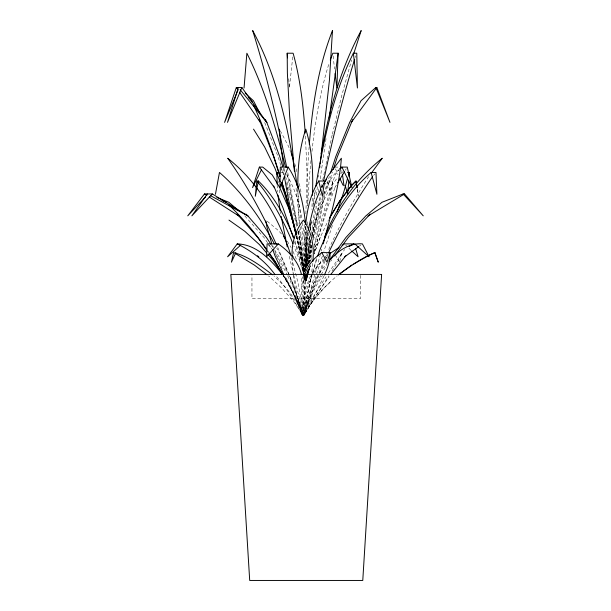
<?xml version="1.0" encoding="UTF-8"?>
<svg xmlns="http://www.w3.org/2000/svg" width="611" height="611" viewBox="0 0 611 611"><rect width="100%" height="100%" fill="white"/><g stroke="black" fill="none" stroke-linecap="round" stroke-linejoin="round"><path stroke-width="0.46" stroke-dasharray="3.06 2.29" d="M297.878 190.747L299.146 224.565M294.525 241.819L298.558 254.718L305.217 280.831L305.256 276.103L305.935 280.831L310.312 265.594L305.935 280.831L298.802 258.369L293.937 246.149M305.301 270.429L305.447 249.235L304.499 224.565M307.409 224.879L307.455 220.136M306.004 276.119L305.935 280.831L309.678 267.389M292.119 257.048L293.02 273.239M305.66 226.841L305.851 267.641M305.867 213.873L306.837 179.909L309.09 147.22M276.768 276.768L282.374 283.535L293.059 298.863L302.552 315.245L302.88 295.419L301.131 276.875M306.844 275.271L306.745 280.831L305.5 275.271L305.217 280.831L299.253 249.235M306.997 266.938L306.936 243.583L305.805 226.689M307.341 230.347L306.332 266.686M306.63 229.621L306.111 267.626L307.921 253.061L310.755 239.802M305.775 275.813L303.575 315.245L293.417 301.154L281.61 287.972L268.527 275.874M306.073 276.119L305.935 280.831L304.255 273.659M312.328 198.163L311.877 209.42M303.438 274.171L303.575 315.245L312.763 301.154L324.006 287.972L330.314 282.16M303.476 273.239L304.851 251.931L308.12 231.134M305.874 267.862L306.554 254.718L308.975 233.891M312.679 263.387L311.641 273.239M309.586 236.549L307.18 265.754L309.67 236.51M310.411 230.164L311.182 220.838M310.052 230.897L311.037 222.205M332.743 181.001L331.208 196.253L327.359 181.001L332.743 181.001L328.939 199.27L313.787 253.153M305.24 275.813L303.575 315.245C312.267 300.192 323.708 286.895 337.135 275.874M310.984 160.571L308.99 181.711L307.631 205.938L307.417 181.711L305.431 135.848M307.173 271.567L306.302 280.831L310.228 265.648M307.7 266.014L310.808 241.819M292.738 56.93L289.4 87.999L288.705 78.063M324.059 194.474L322.089 208.55L313.825 248.799M311.977 151.436C315.123 121.849 319.996 92.353 328.886 63.903M309.945 235.762L306.447 266.648M305.439 226.269L304.347 248.799L305.301 270.543M294.059 295.419L302.552 315.245L304.454 298.863L306.119 291.875L308.586 283.535L312.962 274.331M305.34 276.103L304.782 280.831L304.263 276.103M316.406 195.1L317.514 185.629M306.501 276.119L305.935 280.831L304.774 275.286L305.935 280.831L308.975 268.282M307.959 263.876L310.884 239.375M311.557 233.723L315.077 206.465M318.507 177.098L318.743 175.227M310.266 229.621L311.175 222.351M312.947 206.465L314.963 190.96M313.504 204.074L315.505 189.196M306.577 276.119L305.935 280.831L305.049 275.286M308.227 263.853L311.152 242.162M312.045 235.563L317.071 201.286M318.362 191.984L318.881 188.264M326.037 138.651L320.042 179.871M311.518 274.148L309.281 286.971L301.926 315.245L295.067 286.971L293.127 274.148M306.943 274.24L305.935 280.831L305.24 276.119M307.089 273.293L307.379 271.414M308.532 263.876L311.557 244.087M312.565 237.496L320.324 193.695M308.28 231.798L306.386 248.799L305.905 267.74M307.44 271.582L305.935 280.831L305.126 275.286M308.792 263.249L311.641 245.668M312.992 237.343L320.813 195.703M311.885 235.655L318.782 207.855L322.883 196.788M321.462 187.317L322.432 181.841M307.944 269.825L305.935 280.831L305.431 276.119M309.113 263.41L311.457 250.571M313.038 238.313L322.936 197.452M296.282 235.762L299.482 249.235L305.217 280.831L306.241 275.286M308.28 264.196L311.679 245.706M322.211 188.264L322.913 184.545M304.095 273.423L305.217 280.831L306.348 275.286M308.769 263.272L311.564 249.403M313.428 240.161L324.953 194.894L332.384 172.073M310.006 227.59L311.465 220.403M332.124 135.13L323.723 175.426M322.761 179.909L323.532 176.319M311.35 258.369L310.709 261.118M311.763 254.718L309.93 262.073M311.862 235.327C316.59 214.996 324.472 195.253 336.89 178.359M332.353 134.214L341.923 94.965L351.608 59.947M305.217 280.831L308.135 269.222M304.179 275.874L301.559 287.972L301.307 295.151L303.575 315.245L328.855 275.874M339.762 261.401L341.748 252.618L337.99 261.065L331.819 271.391M320.454 254.054L303.575 315.245L296.052 301.154L291.638 295.151L286.192 287.972L273.927 275.874M321.233 251.029L321.745 249.227M312.336 273.988L309.731 283.122L303.575 315.245L290.034 286.971L285.795 276.875M312.595 273.079L317.178 257.827M313.993 247.012L324.96 207.855L335.103 174.906L338.99 169.934M316.506 258.598L309.708 282.534L303.575 315.245L290.301 287.391L283.221 275.523L290.301 287.391M313.825 252.144L327.527 207.855L335.599 185.988M332.369 225.474L323.876 251.297M347.567 178.359L348.362 175.831M322.364 256.04L303.575 315.245L293.417 287.391L287.498 275.523M323.845 194.023L329.382 176.571M355.289 57.495L355.885 55.784M320.286 237.358L314.023 254.023L320.195 237.358L328.603 219.739M323.853 194.321C327.473 185.263 331.307 175.54 339.311 169.499M324.288 260.011L314.909 282.534L303.575 315.245L292.302 282.534L277.493 246.867M324.632 259.148L327.068 253.145M311.434 296.259L303.575 315.245L292.776 283.122L279.54 253.061L276.752 248.089M283.344 275.385L294.38 295.419L302.552 315.245L314.176 287.391L320.752 275.523M323.998 275.874L314.802 295.151L303.575 315.245L294.296 287.391L288.797 275.523M325.121 260.996L315.391 283.122L303.575 315.245L293.883 275.813M325.48 260.156L328 254.252M310.564 275.874L305.63 287.972L304.217 295.151L303.499 301.75L303.575 315.245L298 282.534L291.409 257.689M284.237 276.768L289.064 283.535L296.908 298.863L302.552 315.245L315.314 287.391L322.333 275.523M328.764 249.403C340.037 224.084 353.67 199.98 368.609 176.678M321.523 187.944L323.074 184.873M313.382 273.522L315.475 269.466L323.242 258.972M321.21 274.698L326.717 264.83M302.552 315.245L311.87 298.863L326.083 276.768M317.308 276.768L313.137 284.138L307.608 298.863L304.087 315.245L313.687 298.863L329.1 276.768M334.813 187.737L336.73 184.56M345.345 170.27L346.3 168.682M319.584 273.117L321.86 269.466L327.71 262.516M328.374 273.117L344.657 249.487M312.038 273.636L318.102 265.021L325.189 258.69M321.424 186.974L322.952 184.675M324.304 185.133L327.359 181.001M330.658 261.332L331.788 259.797M373.642 175.403L374.81 173.929M340.739 173.768L341.847 172.455M325.907 258.094L327.87 256.574M359.337 246.141L360.88 245.019M325.686 256.322L328.038 254.772M334.706 167.093L339.349 167.093M280.632 172.455L285.314 172.455M267.236 221.243L278.647 230.775L282.274 234.838M268.45 245.118L271.872 248.181M351.157 250.418L348.087 247.455M345.681 245.057L347.491 246.859M244.835 215.958L263.937 237.419L267.671 242.85M287.239 241.139L291.126 247.631M267.091 250.602L268.206 252.137M267.381 250.602L268.473 252.137M268.206 243.629L271.941 249.059M275.576 254.436L280.228 261.332L287.078 274.698M271.528 245.179L273.568 248.287M274.591 249.838L281.961 261.332L287.613 273.056M339.556 262.188L335.836 255.849M286.643 174.67C294.815 188.188 299.482 203.578 301.872 219.12M280.273 130.731L288.43 146.182L290.981 152.666M284.787 276.768L304.729 315.245L305.363 299.558L304.996 291.875L303.965 283.535L302.216 276.768M281.083 168.659L284.153 174.906M335.454 168.827L338.043 174.685M274.904 251.449L282.091 268.687M293.005 251.449L296.64 259.851M264.685 122.567L278.104 156.767L280.831 165.772M272.636 245.439L273.285 247.157M294.907 240.841L300.658 258.369L304.041 272.766M294.739 163.542L297.129 172.745M281.098 166.673L283.557 174.769M287.208 187.042L289.538 194.894L296.824 227.422M283.237 168.468L284.543 172.966M285.589 176.571L290.76 194.894L297.213 225.619M293.647 274.904L289.041 255.146M287.246 174.356L297.649 225.986M296.999 235.655L301.261 254.718L303.957 272.498M304.66 271.567L296.396 235.655M297.817 231.928L304.454 271.59M296.427 235.762L304.003 271.59L296.618 236.434M287.804 172.73L297.511 225.91M298.321 231.027L304.584 271.59M286.49 182.704L288.201 191.633M299.367 183.598L301.07 192.526M280.365 211.857L280.716 213.674M302.56 222.755L305.683 253.061L305.912 268.481M288.705 194.405L289.362 198.163M341.809 170.507L342.229 173.012M283.985 168.185L284.894 173.661M357.198 188.723L358.237 195.314M279.311 189.784L280.021 194.275M357.366 189.67L358.39 196.253M298.344 230.897L304.652 272.353L298.458 230.347M277.959 180.741L278.204 182.582M297.32 188.471L301.086 220.357M299.734 223.259L295.869 186.401M300.154 226.895L304.828 270.459M301.712 225.91L305.164 270.467M333.125 55.998L334.568 68.974M304.156 275.156L299.421 228.3M305.584 276.119L305.935 280.831L306.332 276.119L305.935 280.831L305.645 276.157M277.142 184.95L277.562 191.724M305.905 276.119L305.935 280.831L305.928 276.157M360.521 275.355L360.521 298.657L251.953 298.657L251.953 275.355"/><path stroke-width="0.92" d="M297.893 188.066C297.526 168.185 299.459 148.083 305.79 129.142C312.45 150.52 313.298 173.142 312.427 195.344M292.134 256.116C291.493 243.231 295.472 230.294 303.369 220.082C312.061 231.997 314.382 247.218 312.817 261.615M330.284 60.069L332.812 53.218L338.135 53.218L336.882 87.999L335.111 73.541M304.545 275.019C307.524 265.8 313.84 258.01 321.806 252.618L330.108 252.618C330.261 260.477 327.717 267.992 324.365 275.019M348.843 180.741L347.644 194.275L345.146 185.293M349.164 176.136L349.416 172.455L347.522 172.455M309.311 144.433C312.397 105.756 318.27 66.866 332.483 30.55L329.421 80.347L320.149 164M244.049 87.999L246.875 53.218C264.807 89.153 276.134 128.05 285.429 167.009M305.645 224.443C307.257 209.374 310.472 193.954 318.743 181.001L324.571 181.001L322.409 196.253L318.743 181.001M319.675 167.742L319.912 165.871M315.879 186.401L316.529 181.711C324.464 137.903 333.339 93.353 353.372 53.218L356.786 53.218L357.427 87.999L353.372 53.218M338.135 53.218L329.268 117.839M308.28 230.225C311.159 216.347 314.344 202.218 320.744 189.471M215.439 194.275L219.464 172.455C242.262 192.312 260.248 217.348 274.423 243.949M321.149 153.735C328.878 111.164 340.464 68.776 361.193 30.55L353.815 53.432M258.384 181.001L255.276 196.253L256.796 181.001L258.384 181.001C274.767 196.757 285.574 217.333 294.021 238.191M323.631 180.795C332.315 139.858 342.198 99.142 354.693 59.214M323.272 243.827C330.574 215.607 339.22 187.447 341.373 158.234L328 175.869L323.463 184.11M330.108 252.618L327.03 262.188L321.806 252.618M317.72 256.04L318.652 253.061C330.345 223.068 346.384 193.664 371.129 172.455L375.979 172.455L376.903 194.275L371.129 172.455M348.621 174.983L349.416 172.455M330.536 172.966L335.706 156.767L349.629 122.567L361.017 100.762L375.849 87.48L376.85 87.48L389.971 122.376L375.849 87.48M337.203 211.857L343.871 191.724L347.567 178.359M238.351 87.48L227.498 122.376L241.864 87.48L236.335 87.48L224.604 122.376L238.053 89.886M333.262 169.369L337.341 156.767L352.715 119.596M288.201 167.093L279.945 187.623L280.312 167.093L288.201 167.093C299.13 183.873 303.461 203.44 305.393 223.091M293.486 223.091L288.552 207.855L279.807 187.737L272.239 174.906L262.73 167.093L259.354 167.093L252.58 187.623L261.5 169.667M324.724 236.709C336.783 206.151 356.572 178.779 382.257 158.234L371.541 172.86M235.854 252.618L231.432 262.188L233.593 252.618C247.99 256.032 260.721 265.976 272.498 274.79M328.481 253.061C341.159 226.574 355.602 200.912 372.473 176.885M337.684 182.972L344.39 171.859M329.405 218.074L339.838 200.767L351.363 185.683L356.014 181.001L357.084 187.867L355.969 181.001L351.424 185.683L339.937 200.767L329.505 218.074M324.999 181.62L326.534 179.329M330.666 274.576L345.811 255.749M329.23 260.569L345.971 237.419L365.79 215.958L382.005 202.279L403.13 193.947L404.551 193.947L423.24 215.836L403.13 193.947M351.195 122.567L376.85 87.48M207.335 193.947L191.877 215.836L212.33 193.947L247.944 215.958L266.419 237.419L271.017 244.4M334.622 255.971L348.293 237.419L370.182 214.094M340.098 168.514L341.213 167.093L341.381 167.994M212.33 193.947L204.464 193.947L187.76 215.836L205.609 196.849M278.318 243.888L266.564 256.773L267.083 243.888L278.318 243.888C289.026 251.495 298.237 261.271 301.422 274.331M282.61 274.576C271.261 260.37 256.773 244.4 237.244 243.888L227.598 256.773L240.787 245.057M328.978 261.103C337.249 251.388 349.11 242.689 362.415 243.888L369.067 256.773L354.823 243.888M339.968 168.896L341.923 167.093L347.262 167.093L351.928 187.623L341.923 167.093M344.696 256.841L358.565 246.707M338.479 274.79L351.844 265.021M338.624 274.79C349.859 266.144 361.804 258.17 374.887 252.618L378.262 262.188L374.826 252.618M329.612 253.733L339.044 247.516M342.183 245.446L344.543 243.888L353.807 243.888L354.052 244.453M368.021 215.958L404.551 193.947M353.616 264.074L368.349 255.558L374.887 252.618M349.057 246.569L353.807 243.888M294.433 171.599L289.645 116.037L287.376 73.137L287.193 53.218L293.112 53.218C300.368 79.209 303.331 106.169 305.195 133.022M277.127 184.117L276.882 172.455L278.753 172.455M216.844 197.414L228.827 202.279L238.55 210.528M221.938 200.385L226.238 202.279M235.052 253.359L254.291 265.021L267.091 274.79M210.65 195.741L247.944 215.958L245.897 214.094M237.244 243.888C252.183 251.312 265.159 261.073 275.019 274.576M204.464 193.947L206.862 195.482M209.26 197.017L238.817 215.958L257.659 237.419L266.533 249.838M228.949 220.082L244.759 231.264L259.392 244.576L266.572 252.847M257.498 255.749L258.812 256.841M236.763 214.094L238.817 215.958M245.202 93.17L253.443 100.762L260.355 114.074M351.776 250.999L358.099 256.773L355.655 248.654M248.31 97.439L251.625 100.762L252.374 102.465M228.835 204.891C243.071 218.44 255.849 233.547 266.839 249.838M257.391 181.688C272.544 200.103 283.955 221.457 292.898 243.499M267.786 254.245L272.651 259.851L282.832 274.645M240.138 89.672L266.87 122.567L279.846 156.767L282.717 166.673M283.405 236.236L285.658 239.023M259.354 167.093L274.507 187.737L283.008 207.855L293.196 237.419M269.321 253.672L274.897 261.332L282.74 274.698L275.011 261.332L269.016 252.901M241.864 87.48L266.87 122.567L265.434 119.596M292.425 255.749L293.196 256.841M236.335 87.48L237.946 89.817M239.55 92.154L260.462 122.567L273.697 156.767L279.93 176.571M253.534 129.142L264.632 146.961L274.912 168.185L280.059 181.65M273.583 185.988L274.507 187.737M343.054 185.225L339.953 178.779M259.018 119.596L260.462 122.567M276.294 244.339C262.86 214.186 246.836 185.148 227.712 158.234C257.75 182.009 277.745 215.958 289.782 251.931L290.653 254.963M283.664 274.331L274.958 255.749L272.819 249.655M253.496 105.016C264.189 128.142 272.873 152.162 280.144 176.571M281.022 184.155L284.222 192.526L292.448 219.662L296.068 234.884M291.279 153.498L293.356 159.326M271.666 243.254L266.946 227.132L265.861 220.953M281.885 182.681L286.292 196.543L296.144 234.632M294.051 224.894L294.899 227.59M282.053 182.681L285.879 194.894L295.938 233.73M298.107 185.988L298.649 187.737M287.231 246.875L281.228 216.401M286.689 167.353C277.608 121.23 266.686 75.428 252.664 30.55C277.539 76.658 288.14 128.638 296.251 179.909L296.969 185.629M295.732 232.027L296.075 233.898L287.964 196.788L284.405 176.739M283.535 166.07L280.212 140.377L279.38 129.142M280.228 210.932L277.921 195.153M342.511 174.685L344.008 185.797M276.882 172.455L277.119 174.295M287.193 53.218L287.46 57.854M381.623 274.423L362.774 580.45L249.7 580.45L230.851 274.423L381.623 274.423"/></g></svg>
